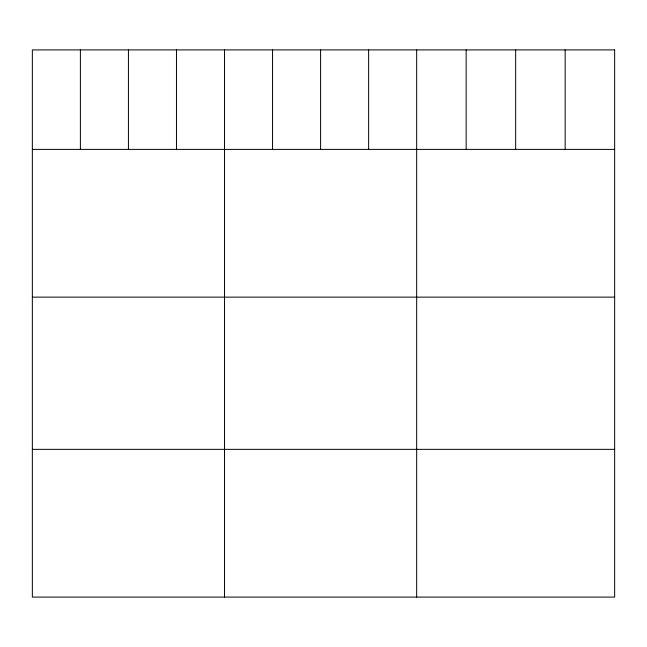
<?xml version="1.0" encoding="UTF-8"?>
<svg xmlns="http://www.w3.org/2000/svg" width="647" height="647" viewBox="0 0 647 647"><rect width="100%" height="100%" fill="white"/><g stroke="black" fill="none" stroke-linecap="round" stroke-linejoin="round"><path stroke-width="0.97" d="M32.35 149.392L614.65 149.392M32.35 297.135L614.65 297.135M32.35 449.35L614.65 449.35M565.154 49.908L565.154 149.392M515.659 49.908L515.659 149.392M466.163 49.908L466.163 149.392M416.668 49.908L416.668 597.092M368.628 49.908L368.628 149.392M320.588 49.908L320.588 149.392M272.549 49.908L272.549 149.392M224.509 49.908L224.509 597.092M176.469 49.908L176.469 149.392M128.429 49.908L128.429 149.392M80.39 49.908L80.39 149.392M614.65 49.908L32.35 49.908L32.35 597.092L614.65 597.092L614.65 49.908"/></g></svg>
